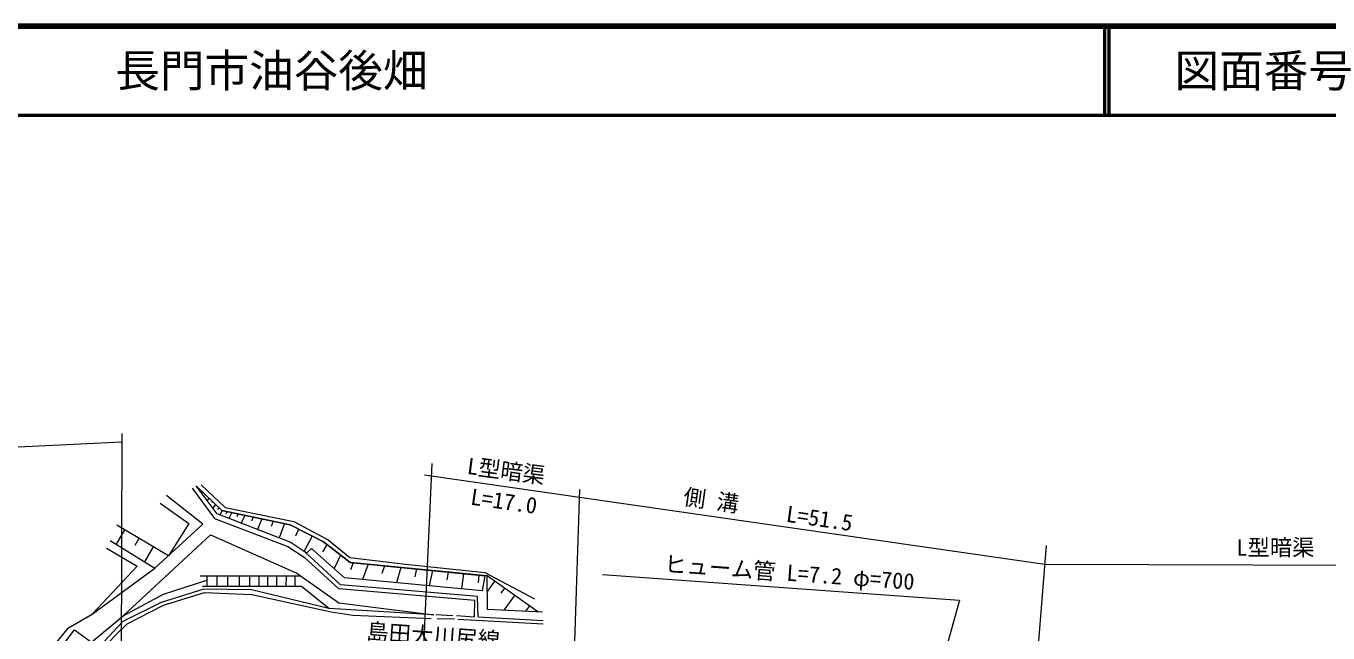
# Model space of a CAD drawing. Units: millimetres, scale not verified. Extents: x 40000 to 680000, y 20000 to 380000.
# Drawn here: x 387822 to 533823, y 311909 to 380000 of the extents above; entities that cross this region are included whole.
import ezdxf
from ezdxf.enums import TextEntityAlignment as Align

# ---------------------------------------------------------------- set-up
doc = ezdxf.new("R2010")
doc.units = ezdxf.units.MM
doc.header["$LTSCALE"] = 1000
for name, color, linetype, lineweight in [('M-TTL', 2, 'Continuous', 140), ('M-TTL-LINE', 7, 'Continuous', 50), ('M-TTL-TXT', 7, 'Continuous', 13), ('M-WORK', 1, 'Continuous', 13)]:
    doc.layers.add(name, color=color, linetype=linetype, lineweight=lineweight)
doc.styles.add('ＭＳ ゴシック', font='')
doc.styles.get('ＭＳ ゴシック').set_extended_font_data('MS Gothic')

msp = doc.modelspace()

# ---------------------------------------------------------------- linework, layer by layer
at = {"layer": 'M-TTL'}
msp.add_line((680000, 380000), (40000, 380000), dxfattribs=at)
at = {"layer": 'M-TTL-LINE'}
for p, q in [((508747, 380000), (508747, 370000)), ((509247, 380000), (509247, 370000)), ((40000, 370000), (680000, 370000))]:
    msp.add_line(p, q, dxfattribs=at)
at = {"layer": 'M-WORK'}
for p, q in [((398554, 333325), (273937, 327119)), ((398556, 334288), (398472, 296394)), ((431466, 288321), (433359, 330923)), ((432521, 329632), (502078, 319628)), ((407619, 327737), (407513, 327611)), ((407978, 327389), (407928, 327324)), ((449893, 327994), (448432, 284869)), ((408338, 327042), (408140, 326769)), ((408697, 326694), (408603, 326554)), ((409056, 326346), (408782, 325907)), ((409428, 325986), (409299, 325762)), ((409809, 325643), (409548, 325149)), ((410356, 325529), (410228, 325281)), ((410903, 325416), (410571, 324755)), ((411627, 325265), (411465, 324932)), ((412351, 325114), (411935, 324229)), ((413308, 324915), (413109, 324469)), ((414266, 324716), (413760, 323525)), ((415533, 324453), (415294, 323851)), ((416800, 324189), (416206, 322582)), ((398867, 323478), (397912, 321863)), ((418382, 323573), (418051, 322783)), ((419904, 322784), (418996, 321082)), ((397244, 322273), (402283, 319186)), ((400481, 322523), (400004, 321716)), ((402096, 321569), (401111, 319904)), ((421568, 321822), (421072, 320995)), ((498272, 271503), (502245, 321737)), ((423098, 320648), (422376, 319130)), ((424499, 319793), (424194, 319009)), ((407344, 318330), (418619, 318327)), ((408101, 318330), (408101, 317132)), ((409201, 318330), (409201, 317130)), ((410422, 318329), (410422, 317128)), ((411734, 318329), (411734, 317126)), ((412890, 318329), (412890, 317125)), ((413941, 318328), (413941, 317123)), ((414908, 318328), (414908, 317122)), ((415909, 318328), (415909, 317120)), ((416975, 318327), (416968, 317119)), ((417976, 318327), (417983, 317117)), ((426172, 319627), (425558, 317892)), ((428003, 319445), (427725, 318568)), ((429834, 319264), (429351, 317537)), ((431618, 319087), (431405, 318216)), ((433402, 318910), (433041, 317192)), ((435149, 318737), (434996, 317872)), ((436896, 318563), (436651, 316854)), ((438615, 318393), (438519, 317535)), ((502078, 319628), (569755, 319431)), ((418708, 317116), (407624, 317132)), ((440349, 317723), (439553, 316602)), ((441470, 316926), (441072, 316366)), ((438516, 313720), (438468, 316006)), ((442591, 316130), (441400, 314454)), ((433786, 313964), (435680, 313858)), ((444267, 314939), (443839, 314337)), ((433944, 313545), (435865, 313482)), ((436230, 313466), (445800, 312926)), ((438516, 313720), (445816, 313292))]:
    msp.add_line(p, q, dxfattribs=at)
for points in [[(407469, 328533), (410135, 325994), (417859, 324417), (421721, 322375), (424123, 320365), (430360, 319619), (439264, 318698), (444835, 315746)], [(368668, 314531), (382675, 308735), (387944, 304688), (390404, 309846), (392594, 312480), (395245, 314004), (402283, 319186), (407640, 324114), (403569, 327328)], [(406440, 328163), (408948, 324766), (417185, 321592), (418994, 320402), (422899, 316863)], [(438468, 316006), (423089, 317323), (419137, 320989), (417455, 322100), (409265, 325258), (406901, 328433)], [(445207, 314271), (439534, 318302), (424171, 319825), (421171, 322127), (417457, 324052), (409776, 325650), (406901, 328433)], [(406901, 328433), (409776, 325650), (417457, 324052), (421171, 322127), (424171, 319825), (439261, 318329)], [(438972, 316636), (423546, 318081), (419848, 321398), (419272, 320864), (419137, 320989), (417455, 322100), (409265, 325258), (406901, 328433)], [(402879, 326471), (406069, 324193), (403787, 320569), (398006, 323987)], [(398702, 313829), (408490, 322907), (418203, 318622), (422893, 315294), (433545, 313937)], [(396848, 321432), (400276, 319400), (395245, 314004)], [(439261, 318329), (438972, 316636), (423546, 318081), (419848, 321398), (419272, 320864)], [(445730, 314246), (439576, 314541), (439534, 318302)], [(452459, 318477), (492501, 315584), (480840, 273528)], [(388309, 302985), (391211, 309559), (393258, 312257), (395163, 310861), (398702, 313829), (403253, 316265), (408101, 317821)], [(421787, 314656), (413090, 316751), (407757, 316831), (402964, 315323), (398663, 313180), (395546, 309841)], [(433506, 313942), (421787, 314656), (418708, 317116)], [(436082, 313858), (438114, 313720), (438151, 315561), (422899, 316863)], [(394560, 308046), (395790, 309482), (397901, 311688), (399171, 312926), (403250, 315037), (407852, 316450), (413153, 316228), (422057, 314275), (424453, 313910), (433246, 313545)]]:
    msp.add_lwpolyline(points, dxfattribs=at)

# ---------------------------------------------------------------- texts
at = {"layer": 'M-TTL-TXT', "style": 'ＭＳ ゴシック'}
msp.add_text('地 名      長門市油谷後畑', height=3666, dxfattribs=at).set_placement((370380, 375000), align=Align.MIDDLE_LEFT)
msp.add_text('図面番号', height=3666, dxfattribs=at).set_placement((526622, 375000), align=Align.MIDDLE_CENTER)
at = {"layer": 'M-WORK', "style": 'ＭＳ ゴシック'}
for s, rotation, p in [('L型暗渠', 352.637, (437135, 329216)), ('L=17.0', 351.829, (437507, 325772)), ('側 溝', 351.932, (461373, 325780)), ('L=51.5', 351.848, (472897, 323848)), ('ヒューム管 L=7.2 φ=700', 355.868, (459305, 318219)), ('島田大川尻線', 355.914, (425899, 310668))]:
    msp.add_text(s, height=1833, rotation=rotation, dxfattribs=at).set_placement(p, align=Align.BOTTOM_LEFT)
msp.add_text('L型暗渠\u3000L=77.0', height=1833, dxfattribs=at).set_placement((523554, 320032), align=Align.BOTTOM_LEFT)

doc.saveas('drawing.dxf')
